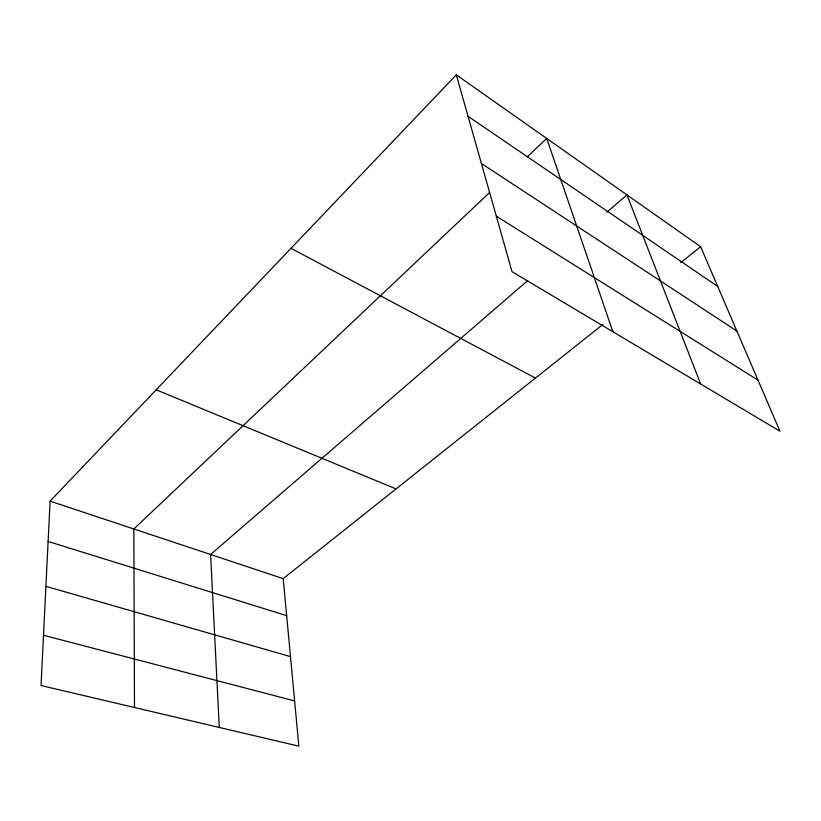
<?xml version="1.0" encoding="UTF-8"?>
<svg xmlns="http://www.w3.org/2000/svg" width="821" height="821" viewBox="0 0 821 821"><rect width="100%" height="100%" fill="white"/><g stroke="black" fill="none" stroke-linecap="round" stroke-linejoin="round"><path stroke-width="1.23" d="M456.312 74.834L512.027 271.7L779.95 431.21L700.641 246.741L456.312 74.834L50.102 501.138L41.05 685.535L298.844 746.166L283.204 578.631L602.881 324.469M489.337 192.74L133.844 528.97L134.49 707.517M527.287 156.842L546.724 138.451L612.866 331.735M527.677 280.618L210.587 554.483L219.299 727.457M606.719 212.352L626.946 194.885L700.652 383.992M680.681 262.617L700.641 246.741M43.523 635.249L294.616 700.939M45.925 586.338L290.49 656.626M48.121 541.45L286.662 615.658M50.102 501.138L283.204 578.631M156.195 389.79L396.04 488.916M291.003 248.322L535.446 378.081M496.315 216.159L758.009 380.174M481.414 163.502L736.899 331.068M468.052 116.315L717.718 286.457"/></g></svg>
